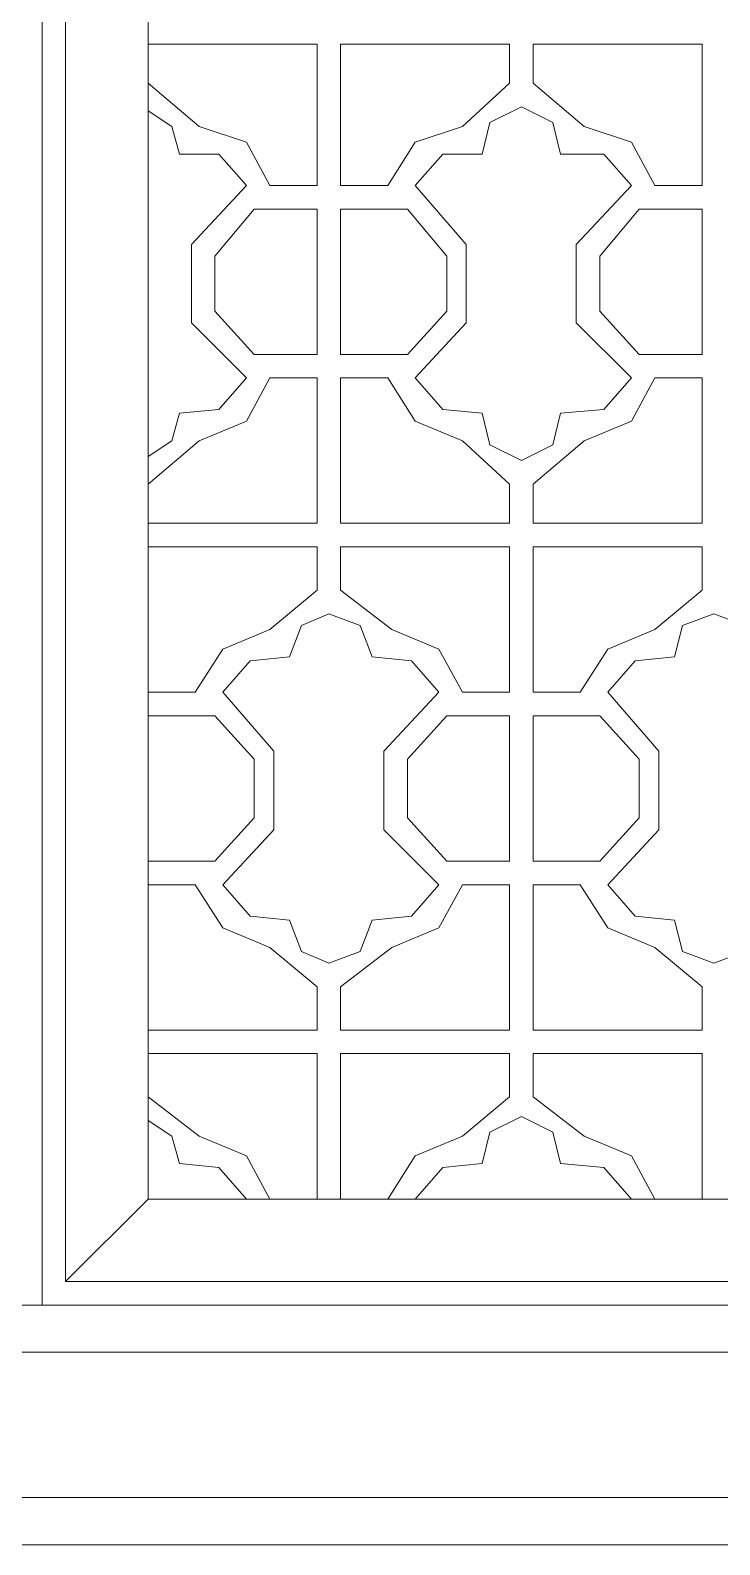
# Model space of a CAD drawing. Header units: centimetres. Extents: x -9.2 to 10.9, y -11.6 to 10.5.
# Drawn here: x 3.8 to 6.86, y -11.57 to -4.84 of the extents above; entities that cross this region are included whole.
import ezdxf

# ---------------------------------------------------------------- set-up
doc = ezdxf.new("R2010")
doc.units = ezdxf.units.CM
doc.header["$MEASUREMENT"] = 0
doc.layers.add('layer 1', color=7, linetype='Continuous')

msp = doc.modelspace()

# ---------------------------------------------------------------- linework, layer by layer
at = {"layer": 'layer 1', "color": 250, "lineweight": 0}
for points, knots in [([(-9.19759, 10.45281), (-9.19759, 10.45281), (10.90362, 10.45281), (10.90362, 10.45281), (10.90362, 10.45281), (10.90362, 10.45281), (10.90362, -11.56967), (10.90362, -11.56967), (10.90362, -11.56967), (10.90362, -11.56967), (-9.19759, -11.56967), (-9.19759, -11.56967), (-9.19759, -11.56967), (-9.19759, -11.56967), (-9.19759, 10.45281), (-9.19759, 10.45281)], [0, 0, 0, 0, 0.25, 0.25, 0.25, 0.25, 0.5, 0.5, 0.5, 0.5, 0.75, 0.75, 0.75, 0.75, 1, 1, 1, 1]), ([(-8.98821, 10.2432), (-8.98821, 10.2432), (10.69401, 10.2432), (10.69401, 10.2432), (10.69401, 10.2432), (10.69401, 10.2432), (10.69401, -11.36006), (10.69401, -11.36006), (10.69401, -11.36006), (10.69401, -11.36006), (-8.98821, -11.36006), (-8.98821, -11.36006), (-8.98821, -11.36006), (-8.98821, -11.36006), (-8.98821, 10.2432), (-8.98821, 10.2432)], [0, 0, 0, 0, 0.25, 0.25, 0.25, 0.25, 0.5, 0.5, 0.5, 0.5, 0.75, 0.75, 0.75, 0.75, 1, 1, 1, 1]), ([(-8.34187, 9.59709), (-8.34187, 9.59709), (10.0479, 9.59709), (10.0479, 9.59709), (10.0479, 9.59709), (10.0479, 9.59709), (10.0479, -10.71372), (10.0479, -10.71372), (10.0479, -10.71372), (10.0479, -10.71372), (-8.34187, -10.71372), (-8.34187, -10.71372), (-8.34187, -10.71372), (-8.34187, -10.71372), (-8.34187, 9.59709), (-8.34187, 9.59709)], [0, 0, 0, 0, 0.25, 0.25, 0.25, 0.25, 0.5, 0.5, 0.5, 0.5, 0.75, 0.75, 0.75, 0.75, 1, 1, 1, 1]), ([(-2.14223, -10.50434), (-2.14223, -10.50434), (-2.14223, 9.38748), (-2.14223, 9.38748), (-2.14223, 9.38748), (-2.14223, 9.38748), (3.84803, 9.38748), (3.84803, 9.38748), (3.84803, 9.38748), (3.84803, 9.38748), (3.84803, -10.50434), (3.84803, -10.50434), (3.84803, -10.50434), (3.84803, -10.50434), (-2.14223, -10.50434), (-2.14223, -10.50434)], [0, 0, 0, 0, 0.25, 0.25, 0.25, 0.25, 0.5, 0.5, 0.5, 0.5, 0.75, 0.75, 0.75, 0.75, 1, 1, 1, 1]), ([(9.83829, -10.50434), (9.83829, -10.50434), (9.83829, 9.38748), (9.83829, 9.38748), (9.83829, 9.38748), (9.83829, 9.38748), (3.84803, 9.38748), (3.84803, 9.38748), (3.84803, 9.38748), (3.84803, 9.38748), (3.84803, -10.50434), (3.84803, -10.50434), (3.84803, -10.50434), (3.84803, -10.50434), (9.83829, -10.50434), (9.83829, -10.50434)], [0, 0, 0, 0, 0.25, 0.25, 0.25, 0.25, 0.5, 0.5, 0.5, 0.5, 0.75, 0.75, 0.75, 0.75, 1, 1, 1, 1]), ([(3.95283, -10.39953), (3.95283, -10.39953), (9.73348, -10.39953), (9.73348, -10.39953), (9.73348, -10.39953), (9.73348, -10.39953), (9.73348, 9.28268), (9.73348, 9.28268), (9.73348, 9.28268), (9.73348, 9.28268), (3.95283, 9.28268), (3.95283, 9.28268), (3.95283, 9.28268), (3.95283, 9.28268), (3.95283, -10.39953), (3.95283, -10.39953)], [0, 0, 0, 0, 0.25, 0.25, 0.25, 0.25, 0.5, 0.5, 0.5, 0.5, 0.75, 0.75, 0.75, 0.75, 1, 1, 1, 1]), ([(9.34927, -1.1435), (9.34927, -1.1435), (9.34927, 7.08222), (9.34927, 7.08222), (9.34927, 7.08222), (9.34927, 7.08222), (4.31954, 7.08222), (4.31954, 7.08222), (4.31954, 7.08222), (4.31954, 7.08222), (4.31954, -1.1435), (4.31954, -1.1435), (4.31954, -1.1435), (4.31954, -1.1435), (4.31954, -10.03283), (4.31954, -10.03283), (4.31954, -10.03283), (4.31954, -10.03283), (9.34927, -10.03283), (9.34927, -10.03283), (9.34927, -10.03283), (9.34927, -10.03283), (9.34927, -1.1435), (9.34927, -1.1435)], [0, 0, 0, 0, 0.1666667, 0.1666667, 0.1666667, 0.1666667, 0.3333333, 0.3333333, 0.3333333, 0.3333333, 0.5, 0.5, 0.5, 0.5, 0.6666667, 0.6666667, 0.6666667, 0.6666667, 0.8333333, 0.8333333, 0.8333333, 0.8333333, 1, 1, 1, 1]), ([(4.31954, -4.89829), (4.31954, -4.89829), (5.07045, -4.89829), (5.07045, -4.89829), (5.07045, -4.89829), (5.07045, -4.89829), (5.07045, -5.5269), (5.07045, -5.5269), (5.07045, -5.5269), (5.07045, -5.5269), (4.86107, -5.5269), (4.86107, -5.5269), (4.86107, -5.5269), (4.86107, -5.5269), (4.75626, -5.33479), (4.75626, -5.33479), (4.75626, -5.33479), (4.75626, -5.33479), (4.54665, -5.265), (4.54665, -5.265), (4.54665, -5.265), (4.54665, -5.265), (4.31954, -5.07289), (4.31954, -5.07289)], [0, 0, 0, 0, 0.1666667, 0.1666667, 0.1666667, 0.1666667, 0.3333333, 0.3333333, 0.3333333, 0.3333333, 0.5, 0.5, 0.5, 0.5, 0.6666667, 0.6666667, 0.6666667, 0.6666667, 0.8333333, 0.8333333, 0.8333333, 0.8333333, 1, 1, 1, 1]), ([(5.97869, -5.1777), (5.97869, -5.1777), (5.83887, -5.24749), (5.83887, -5.24749), (5.83887, -5.24749), (5.83887, -5.24749), (5.80409, -5.38731), (5.80409, -5.38731)], [0, 0, 0, 0, 0.5, 0.5, 0.5, 0.5, 1, 1, 1, 1]), ([(6.15329, -5.38731), (6.15329, -5.38731), (6.11828, -5.24749), (6.11828, -5.24749), (6.11828, -5.24749), (6.11828, -5.24749), (5.97869, -5.1777), (5.97869, -5.1777)], [0, 0, 0, 0, 0.5, 0.5, 0.5, 0.5, 1, 1, 1, 1]), ([(4.75626, -5.5269), (4.75626, -5.5269), (4.63395, -5.38731), (4.63395, -5.38731), (4.63395, -5.38731), (4.63395, -5.38731), (4.45935, -5.38731), (4.45935, -5.38731), (4.45935, -5.38731), (4.45935, -5.38731), (4.42434, -5.265), (4.42434, -5.265), (4.42434, -5.265), (4.42434, -5.265), (4.31954, -5.1952), (4.31954, -5.1952)], [0, 0, 0, 0, 0.25, 0.25, 0.25, 0.25, 0.5, 0.5, 0.5, 0.5, 0.75, 0.75, 0.75, 0.75, 1, 1, 1, 1]), ([(5.71679, -5.265), (5.71679, -5.265), (5.50718, -5.33479), (5.50718, -5.33479), (5.50718, -5.33479), (5.50718, -5.33479), (5.38487, -5.5269), (5.38487, -5.5269)], [0, 0, 0, 0, 0.5, 0.5, 0.5, 0.5, 1, 1, 1, 1]), ([(6.57251, -5.5269), (6.57251, -5.5269), (6.4677, -5.33479), (6.4677, -5.33479), (6.4677, -5.33479), (6.4677, -5.33479), (6.25809, -5.265), (6.25809, -5.265)], [0, 0, 0, 0, 0.5, 0.5, 0.5, 0.5, 1, 1, 1, 1]), ([(5.80409, -5.38731), (5.80409, -5.38731), (5.62949, -5.38731), (5.62949, -5.38731), (5.62949, -5.38731), (5.62949, -5.38731), (5.50718, -5.5269), (5.50718, -5.5269)], [0, 0, 0, 0, 0.5, 0.5, 0.5, 0.5, 1, 1, 1, 1]), ([(6.4677, -5.5269), (6.4677, -5.5269), (6.34539, -5.38731), (6.34539, -5.38731), (6.34539, -5.38731), (6.34539, -5.38731), (6.15329, -5.38731), (6.15329, -5.38731)], [0, 0, 0, 0, 0.5, 0.5, 0.5, 0.5, 1, 1, 1, 1]), ([(4.75626, -5.5269), (4.75626, -5.5269), (4.51164, -5.78902), (4.51164, -5.78902), (4.51164, -5.78902), (4.51164, -5.78902), (4.51164, -6.13822), (4.51164, -6.13822), (4.51164, -6.13822), (4.51164, -6.13822), (4.75626, -6.38261), (4.75626, -6.38261)], [0, 0, 0, 0, 0.3333333, 0.3333333, 0.3333333, 0.3333333, 0.6666667, 0.6666667, 0.6666667, 0.6666667, 1, 1, 1, 1]), ([(5.50718, -6.38261), (5.50718, -6.38261), (5.73407, -6.13822), (5.73407, -6.13822), (5.73407, -6.13822), (5.73407, -6.13822), (5.73407, -5.78902), (5.73407, -5.78902), (5.73407, -5.78902), (5.73407, -5.78902), (5.50718, -5.5269), (5.50718, -5.5269)], [0, 0, 0, 0, 0.3333333, 0.3333333, 0.3333333, 0.3333333, 0.6666667, 0.6666667, 0.6666667, 0.6666667, 1, 1, 1, 1]), ([(6.4677, -5.5269), (6.4677, -5.5269), (6.22308, -5.78902), (6.22308, -5.78902), (6.22308, -5.78902), (6.22308, -5.78902), (6.22308, -6.13822), (6.22308, -6.13822), (6.22308, -6.13822), (6.22308, -6.13822), (6.4677, -6.38261), (6.4677, -6.38261)], [0, 0, 0, 0, 0.3333333, 0.3333333, 0.3333333, 0.3333333, 0.6666667, 0.6666667, 0.6666667, 0.6666667, 1, 1, 1, 1]), ([(4.79105, -5.6317), (4.79105, -5.6317), (4.61645, -5.84131), (4.61645, -5.84131), (4.61645, -5.84131), (4.61645, -5.84131), (4.61645, -6.08571), (4.61645, -6.08571), (4.61645, -6.08571), (4.61645, -6.08571), (4.79105, -6.27781), (4.79105, -6.27781)], [0, 0, 0, 0, 0.3333333, 0.3333333, 0.3333333, 0.3333333, 0.6666667, 0.6666667, 0.6666667, 0.6666667, 1, 1, 1, 1]), ([(5.47217, -6.27781), (5.47217, -6.27781), (5.64677, -6.08571), (5.64677, -6.08571), (5.64677, -6.08571), (5.64677, -6.08571), (5.64677, -5.84131), (5.64677, -5.84131), (5.64677, -5.84131), (5.64677, -5.84131), (5.47217, -5.6317), (5.47217, -5.6317)], [0, 0, 0, 0, 0.3333333, 0.3333333, 0.3333333, 0.3333333, 0.6666667, 0.6666667, 0.6666667, 0.6666667, 1, 1, 1, 1]), ([(6.50249, -5.6317), (6.50249, -5.6317), (6.32789, -5.84131), (6.32789, -5.84131), (6.32789, -5.84131), (6.32789, -5.84131), (6.32789, -6.08571), (6.32789, -6.08571), (6.32789, -6.08571), (6.32789, -6.08571), (6.50249, -6.27781), (6.50249, -6.27781)], [0, 0, 0, 0, 0.3333333, 0.3333333, 0.3333333, 0.3333333, 0.6666667, 0.6666667, 0.6666667, 0.6666667, 1, 1, 1, 1]), ([(4.31954, -6.73204), (4.31954, -6.73204), (4.42434, -6.66224), (4.42434, -6.66224), (4.42434, -6.66224), (4.42434, -6.66224), (4.45935, -6.53993), (4.45935, -6.53993), (4.45935, -6.53993), (4.45935, -6.53993), (4.63395, -6.52243), (4.63395, -6.52243), (4.63395, -6.52243), (4.63395, -6.52243), (4.75626, -6.38261), (4.75626, -6.38261)], [0, 0, 0, 0, 0.25, 0.25, 0.25, 0.25, 0.5, 0.5, 0.5, 0.5, 0.75, 0.75, 0.75, 0.75, 1, 1, 1, 1]), ([(4.31954, -6.85435), (4.31954, -6.85435), (4.54665, -6.66224), (4.54665, -6.66224), (4.54665, -6.66224), (4.54665, -6.66224), (4.75626, -6.57472), (4.75626, -6.57472), (4.75626, -6.57472), (4.75626, -6.57472), (4.86107, -6.38261), (4.86107, -6.38261), (4.86107, -6.38261), (4.86107, -6.38261), (5.07045, -6.38261), (5.07045, -6.38261), (5.07045, -6.38261), (5.07045, -6.38261), (5.07045, -7.02895), (5.07045, -7.02895), (5.07045, -7.02895), (5.07045, -7.02895), (4.31954, -7.02895), (4.31954, -7.02895)], [0, 0, 0, 0, 0.1666667, 0.1666667, 0.1666667, 0.1666667, 0.3333333, 0.3333333, 0.3333333, 0.3333333, 0.5, 0.5, 0.5, 0.5, 0.6666667, 0.6666667, 0.6666667, 0.6666667, 0.8333333, 0.8333333, 0.8333333, 0.8333333, 1, 1, 1, 1]), ([(5.38487, -6.38261), (5.38487, -6.38261), (5.50718, -6.57472), (5.50718, -6.57472), (5.50718, -6.57472), (5.50718, -6.57472), (5.71679, -6.66224), (5.71679, -6.66224)], [0, 0, 0, 0, 0.5, 0.5, 0.5, 0.5, 1, 1, 1, 1]), ([(5.50718, -6.38261), (5.50718, -6.38261), (5.62949, -6.52243), (5.62949, -6.52243), (5.62949, -6.52243), (5.62949, -6.52243), (5.80409, -6.53993), (5.80409, -6.53993)], [0, 0, 0, 0, 0.5, 0.5, 0.5, 0.5, 1, 1, 1, 1]), ([(6.15329, -6.53993), (6.15329, -6.53993), (6.34539, -6.52243), (6.34539, -6.52243), (6.34539, -6.52243), (6.34539, -6.52243), (6.4677, -6.38261), (6.4677, -6.38261)], [0, 0, 0, 0, 0.5, 0.5, 0.5, 0.5, 1, 1, 1, 1]), ([(6.25809, -6.66224), (6.25809, -6.66224), (6.4677, -6.57472), (6.4677, -6.57472), (6.4677, -6.57472), (6.4677, -6.57472), (6.57251, -6.38261), (6.57251, -6.38261)], [0, 0, 0, 0, 0.5, 0.5, 0.5, 0.5, 1, 1, 1, 1]), ([(5.80409, -6.53993), (5.80409, -6.53993), (5.83887, -6.67952), (5.83887, -6.67952), (5.83887, -6.67952), (5.83887, -6.67952), (5.97869, -6.74954), (5.97869, -6.74954)], [0, 0, 0, 0, 0.5, 0.5, 0.5, 0.5, 1, 1, 1, 1]), ([(5.97869, -6.74954), (5.97869, -6.74954), (6.11828, -6.67952), (6.11828, -6.67952), (6.11828, -6.67952), (6.11828, -6.67952), (6.15329, -6.53993), (6.15329, -6.53993)], [0, 0, 0, 0, 0.5, 0.5, 0.5, 0.5, 1, 1, 1, 1]), ([(4.31954, -7.13375), (4.31954, -7.13375), (5.07045, -7.13375), (5.07045, -7.13375), (5.07045, -7.13375), (5.07045, -7.13375), (5.07045, -7.32586), (5.07045, -7.32586), (5.07045, -7.32586), (5.07045, -7.32586), (4.86107, -7.50046), (4.86107, -7.50046), (4.86107, -7.50046), (4.86107, -7.50046), (4.65146, -7.58776), (4.65146, -7.58776), (4.65146, -7.58776), (4.65146, -7.58776), (4.52915, -7.77986), (4.52915, -7.77986), (4.52915, -7.77986), (4.52915, -7.77986), (4.31954, -7.77986), (4.31954, -7.77986)], [0, 0, 0, 0, 0.1666667, 0.1666667, 0.1666667, 0.1666667, 0.3333333, 0.3333333, 0.3333333, 0.3333333, 0.5, 0.5, 0.5, 0.5, 0.6666667, 0.6666667, 0.6666667, 0.6666667, 0.8333333, 0.8333333, 0.8333333, 0.8333333, 1, 1, 1, 1]), ([(5.12297, -7.43066), (5.12297, -7.43066), (5.00066, -7.48295), (5.00066, -7.48295), (5.00066, -7.48295), (5.00066, -7.48295), (4.94837, -7.62277), (4.94837, -7.62277)], [0, 0, 0, 0, 0.5, 0.5, 0.5, 0.5, 1, 1, 1, 1]), ([(5.31507, -7.62277), (5.31507, -7.62277), (5.26256, -7.48295), (5.26256, -7.48295), (5.26256, -7.48295), (5.26256, -7.48295), (5.12297, -7.43066), (5.12297, -7.43066)], [0, 0, 0, 0, 0.5, 0.5, 0.5, 0.5, 1, 1, 1, 1]), ([(6.83441, -7.43066), (6.83441, -7.43066), (6.69459, -7.48295), (6.69459, -7.48295), (6.69459, -7.48295), (6.69459, -7.48295), (6.65981, -7.62277), (6.65981, -7.62277)], [0, 0, 0, 0, 0.5, 0.5, 0.5, 0.5, 1, 1, 1, 1]), ([(7.00901, -7.62277), (7.00901, -7.62277), (6.97422, -7.48295), (6.97422, -7.48295), (6.97422, -7.48295), (6.97422, -7.48295), (6.83441, -7.43066), (6.83441, -7.43066)], [0, 0, 0, 0, 0.5, 0.5, 0.5, 0.5, 1, 1, 1, 1]), ([(5.71679, -7.77986), (5.71679, -7.77986), (5.61198, -7.58776), (5.61198, -7.58776), (5.61198, -7.58776), (5.61198, -7.58776), (5.40237, -7.50046), (5.40237, -7.50046)], [0, 0, 0, 0, 0.5, 0.5, 0.5, 0.5, 1, 1, 1, 1]), ([(6.57251, -7.50046), (6.57251, -7.50046), (6.3629, -7.58776), (6.3629, -7.58776), (6.3629, -7.58776), (6.3629, -7.58776), (6.24059, -7.77986), (6.24059, -7.77986)], [0, 0, 0, 0, 0.5, 0.5, 0.5, 0.5, 1, 1, 1, 1]), ([(4.94837, -7.62277), (4.94837, -7.62277), (4.77354, -7.64005), (4.77354, -7.64005), (4.77354, -7.64005), (4.77354, -7.64005), (4.65146, -7.77986), (4.65146, -7.77986)], [0, 0, 0, 0, 0.5, 0.5, 0.5, 0.5, 1, 1, 1, 1]), ([(5.61198, -7.77986), (5.61198, -7.77986), (5.48967, -7.64005), (5.48967, -7.64005), (5.48967, -7.64005), (5.48967, -7.64005), (5.31507, -7.62277), (5.31507, -7.62277)], [0, 0, 0, 0, 0.5, 0.5, 0.5, 0.5, 1, 1, 1, 1]), ([(6.65981, -7.62277), (6.65981, -7.62277), (6.48521, -7.64005), (6.48521, -7.64005), (6.48521, -7.64005), (6.48521, -7.64005), (6.3629, -7.77986), (6.3629, -7.77986)], [0, 0, 0, 0, 0.5, 0.5, 0.5, 0.5, 1, 1, 1, 1]), ([(4.65146, -8.63558), (4.65146, -8.63558), (4.87835, -8.39119), (4.87835, -8.39119), (4.87835, -8.39119), (4.87835, -8.39119), (4.87835, -8.04176), (4.87835, -8.04176), (4.87835, -8.04176), (4.87835, -8.04176), (4.65146, -7.77986), (4.65146, -7.77986)], [0, 0, 0, 0, 0.3333333, 0.3333333, 0.3333333, 0.3333333, 0.6666667, 0.6666667, 0.6666667, 0.6666667, 1, 1, 1, 1]), ([(5.61198, -7.77986), (5.61198, -7.77986), (5.36736, -8.04176), (5.36736, -8.04176), (5.36736, -8.04176), (5.36736, -8.04176), (5.36736, -8.39119), (5.36736, -8.39119), (5.36736, -8.39119), (5.36736, -8.39119), (5.61198, -8.63558), (5.61198, -8.63558)], [0, 0, 0, 0, 0.3333333, 0.3333333, 0.3333333, 0.3333333, 0.6666667, 0.6666667, 0.6666667, 0.6666667, 1, 1, 1, 1]), ([(6.3629, -8.63558), (6.3629, -8.63558), (6.59001, -8.39119), (6.59001, -8.39119), (6.59001, -8.39119), (6.59001, -8.39119), (6.59001, -8.04176), (6.59001, -8.04176), (6.59001, -8.04176), (6.59001, -8.04176), (6.3629, -7.77986), (6.3629, -7.77986)], [0, 0, 0, 0, 0.3333333, 0.3333333, 0.3333333, 0.3333333, 0.6666667, 0.6666667, 0.6666667, 0.6666667, 1, 1, 1, 1]), ([(4.61645, -8.53078), (4.61645, -8.53078), (4.79105, -8.33867), (4.79105, -8.33867), (4.79105, -8.33867), (4.79105, -8.33867), (4.79105, -8.07677), (4.79105, -8.07677), (4.79105, -8.07677), (4.79105, -8.07677), (4.61645, -7.88467), (4.61645, -7.88467)], [0, 0, 0, 0, 0.3333333, 0.3333333, 0.3333333, 0.3333333, 0.6666667, 0.6666667, 0.6666667, 0.6666667, 1, 1, 1, 1]), ([(5.64677, -7.88467), (5.64677, -7.88467), (5.47217, -8.07677), (5.47217, -8.07677), (5.47217, -8.07677), (5.47217, -8.07677), (5.47217, -8.33867), (5.47217, -8.33867), (5.47217, -8.33867), (5.47217, -8.33867), (5.64677, -8.53078), (5.64677, -8.53078)], [0, 0, 0, 0, 0.3333333, 0.3333333, 0.3333333, 0.3333333, 0.6666667, 0.6666667, 0.6666667, 0.6666667, 1, 1, 1, 1]), ([(6.32789, -8.53078), (6.32789, -8.53078), (6.50249, -8.33867), (6.50249, -8.33867), (6.50249, -8.33867), (6.50249, -8.33867), (6.50249, -8.07677), (6.50249, -8.07677), (6.50249, -8.07677), (6.50249, -8.07677), (6.32789, -7.88467), (6.32789, -7.88467)], [0, 0, 0, 0, 0.3333333, 0.3333333, 0.3333333, 0.3333333, 0.6666667, 0.6666667, 0.6666667, 0.6666667, 1, 1, 1, 1]), ([(4.52915, -8.63558), (4.52915, -8.63558), (4.65146, -8.82769), (4.65146, -8.82769), (4.65146, -8.82769), (4.65146, -8.82769), (4.86107, -8.91499), (4.86107, -8.91499)], [0, 0, 0, 0, 0.5, 0.5, 0.5, 0.5, 1, 1, 1, 1]), ([(4.65146, -8.63558), (4.65146, -8.63558), (4.77354, -8.7754), (4.77354, -8.7754), (4.77354, -8.7754), (4.77354, -8.7754), (4.94837, -8.79268), (4.94837, -8.79268)], [0, 0, 0, 0, 0.5, 0.5, 0.5, 0.5, 1, 1, 1, 1]), ([(5.31507, -8.79268), (5.31507, -8.79268), (5.48967, -8.7754), (5.48967, -8.7754), (5.48967, -8.7754), (5.48967, -8.7754), (5.61198, -8.63558), (5.61198, -8.63558)], [0, 0, 0, 0, 0.5, 0.5, 0.5, 0.5, 1, 1, 1, 1]), ([(5.40237, -8.91499), (5.40237, -8.91499), (5.61198, -8.82769), (5.61198, -8.82769), (5.61198, -8.82769), (5.61198, -8.82769), (5.71679, -8.63558), (5.71679, -8.63558)], [0, 0, 0, 0, 0.5, 0.5, 0.5, 0.5, 1, 1, 1, 1]), ([(6.24059, -8.63558), (6.24059, -8.63558), (6.3629, -8.82769), (6.3629, -8.82769), (6.3629, -8.82769), (6.3629, -8.82769), (6.57251, -8.91499), (6.57251, -8.91499)], [0, 0, 0, 0, 0.5, 0.5, 0.5, 0.5, 1, 1, 1, 1]), ([(6.3629, -8.63558), (6.3629, -8.63558), (6.48521, -8.7754), (6.48521, -8.7754), (6.48521, -8.7754), (6.48521, -8.7754), (6.65981, -8.79268), (6.65981, -8.79268)], [0, 0, 0, 0, 0.5, 0.5, 0.5, 0.5, 1, 1, 1, 1]), ([(4.94837, -8.79268), (4.94837, -8.79268), (5.00066, -8.93249), (5.00066, -8.93249), (5.00066, -8.93249), (5.00066, -8.93249), (5.12297, -8.98478), (5.12297, -8.98478)], [0, 0, 0, 0, 0.5, 0.5, 0.5, 0.5, 1, 1, 1, 1]), ([(5.12297, -8.98478), (5.12297, -8.98478), (5.26256, -8.93249), (5.26256, -8.93249), (5.26256, -8.93249), (5.26256, -8.93249), (5.31507, -8.79268), (5.31507, -8.79268)], [0, 0, 0, 0, 0.5, 0.5, 0.5, 0.5, 1, 1, 1, 1]), ([(6.65981, -8.79268), (6.65981, -8.79268), (6.69459, -8.93249), (6.69459, -8.93249), (6.69459, -8.93249), (6.69459, -8.93249), (6.83441, -8.98478), (6.83441, -8.98478)], [0, 0, 0, 0, 0.5, 0.5, 0.5, 0.5, 1, 1, 1, 1]), ([(6.83441, -8.98478), (6.83441, -8.98478), (6.97422, -8.93249), (6.97422, -8.93249), (6.97422, -8.93249), (6.97422, -8.93249), (7.00901, -8.79268), (7.00901, -8.79268)], [0, 0, 0, 0, 0.5, 0.5, 0.5, 0.5, 1, 1, 1, 1]), ([(4.86107, -10.03283), (4.86107, -10.03283), (5.07045, -10.03283), (5.07045, -10.03283), (5.07045, -10.03283), (5.07045, -10.03283), (5.07045, -9.3865), (5.07045, -9.3865), (5.07045, -9.3865), (5.07045, -9.3865), (4.31954, -9.3865), (4.31954, -9.3865)], [0, 0, 0, 0, 0.3333333, 0.3333333, 0.3333333, 0.3333333, 0.6666667, 0.6666667, 0.6666667, 0.6666667, 1, 1, 1, 1]), ([(4.45935, -9.87551), (4.45935, -9.87551), (4.42434, -9.7532), (4.42434, -9.7532), (4.42434, -9.7532), (4.42434, -9.7532), (4.31954, -9.68341), (4.31954, -9.68341)], [0, 0, 0, 0, 0.5, 0.5, 0.5, 0.5, 1, 1, 1, 1]), ([(5.97869, -9.6659), (5.97869, -9.6659), (5.83887, -9.73592), (5.83887, -9.73592), (5.83887, -9.73592), (5.83887, -9.73592), (5.80409, -9.87551), (5.80409, -9.87551)], [0, 0, 0, 0, 0.5, 0.5, 0.5, 0.5, 1, 1, 1, 1]), ([(6.15329, -9.87551), (6.15329, -9.87551), (6.11828, -9.73592), (6.11828, -9.73592), (6.11828, -9.73592), (6.11828, -9.73592), (5.97869, -9.6659), (5.97869, -9.6659)], [0, 0, 0, 0, 0.5, 0.5, 0.5, 0.5, 1, 1, 1, 1]), ([(4.86107, -10.03283), (4.86107, -10.03283), (4.75626, -9.84073), (4.75626, -9.84073), (4.75626, -9.84073), (4.75626, -9.84073), (4.54665, -9.7532), (4.54665, -9.7532)], [0, 0, 0, 0, 0.5, 0.5, 0.5, 0.5, 1, 1, 1, 1]), ([(5.71679, -9.7532), (5.71679, -9.7532), (5.50718, -9.84073), (5.50718, -9.84073), (5.50718, -9.84073), (5.50718, -9.84073), (5.38487, -10.03283), (5.38487, -10.03283)], [0, 0, 0, 0, 0.5, 0.5, 0.5, 0.5, 1, 1, 1, 1]), ([(6.57251, -10.03283), (6.57251, -10.03283), (6.4677, -9.84073), (6.4677, -9.84073), (6.4677, -9.84073), (6.4677, -9.84073), (6.25809, -9.7532), (6.25809, -9.7532)], [0, 0, 0, 0, 0.5, 0.5, 0.5, 0.5, 1, 1, 1, 1]), ([(4.75626, -10.03283), (4.75626, -10.03283), (4.63395, -9.89302), (4.63395, -9.89302), (4.63395, -9.89302), (4.63395, -9.89302), (4.45935, -9.87551), (4.45935, -9.87551)], [0, 0, 0, 0, 0.5, 0.5, 0.5, 0.5, 1, 1, 1, 1]), ([(5.80409, -9.87551), (5.80409, -9.87551), (5.62949, -9.89302), (5.62949, -9.89302), (5.62949, -9.89302), (5.62949, -9.89302), (5.50718, -10.03283), (5.50718, -10.03283)], [0, 0, 0, 0, 0.5, 0.5, 0.5, 0.5, 1, 1, 1, 1]), ([(6.4677, -10.03283), (6.4677, -10.03283), (6.34539, -9.89302), (6.34539, -9.89302), (6.34539, -9.89302), (6.34539, -9.89302), (6.15329, -9.87551), (6.15329, -9.87551)], [0, 0, 0, 0, 0.5, 0.5, 0.5, 0.5, 1, 1, 1, 1])]:
    msp.add_open_spline(points, degree=3, knots=knots, dxfattribs=at)
for points in [[(5.17526, -5.5269), (5.17526, -5.5269), (5.17526, -4.89829), (5.17526, -4.89829)], [(5.17526, -4.89829), (5.17526, -4.89829), (5.92617, -4.89829), (5.92617, -4.89829)], [(5.92617, -4.89829), (5.92617, -4.89829), (5.92617, -5.07289), (5.92617, -5.07289)], [(6.03098, -5.07289), (6.03098, -5.07289), (6.03098, -4.89829), (6.03098, -4.89829)], [(6.03098, -4.89829), (6.03098, -4.89829), (6.78211, -4.89829), (6.78211, -4.89829)], [(6.78211, -4.89829), (6.78211, -4.89829), (6.78211, -5.5269), (6.78211, -5.5269)], [(5.92617, -5.07289), (5.92617, -5.07289), (5.71679, -5.265), (5.71679, -5.265)], [(6.25809, -5.265), (6.25809, -5.265), (6.03098, -5.07289), (6.03098, -5.07289)], [(5.38487, -5.5269), (5.38487, -5.5269), (5.17526, -5.5269), (5.17526, -5.5269)], [(6.78211, -5.5269), (6.78211, -5.5269), (6.57251, -5.5269), (6.57251, -5.5269)], [(4.79105, -5.6317), (4.79105, -5.6317), (5.07045, -5.6317), (5.07045, -5.6317)], [(5.07045, -5.6317), (5.07045, -5.6317), (5.07045, -6.27781), (5.07045, -6.27781)], [(5.17526, -6.27781), (5.17526, -6.27781), (5.17526, -5.6317), (5.17526, -5.6317)], [(5.17526, -5.6317), (5.17526, -5.6317), (5.47217, -5.6317), (5.47217, -5.6317)], [(6.78211, -5.6317), (6.78211, -5.6317), (6.50249, -5.6317), (6.50249, -5.6317)], [(6.78211, -6.27781), (6.78211, -6.27781), (6.78211, -5.6317), (6.78211, -5.6317)], [(5.07045, -6.27781), (5.07045, -6.27781), (4.79105, -6.27781), (4.79105, -6.27781)], [(5.47217, -6.27781), (5.47217, -6.27781), (5.17526, -6.27781), (5.17526, -6.27781)], [(6.50249, -6.27781), (6.50249, -6.27781), (6.78211, -6.27781), (6.78211, -6.27781)], [(5.38487, -6.38261), (5.38487, -6.38261), (5.17526, -6.38261), (5.17526, -6.38261)], [(5.17526, -6.38261), (5.17526, -6.38261), (5.17526, -7.02895), (5.17526, -7.02895)], [(6.57251, -6.38261), (6.57251, -6.38261), (6.78211, -6.38261), (6.78211, -6.38261)], [(6.78211, -6.38261), (6.78211, -6.38261), (6.78211, -7.02895), (6.78211, -7.02895)], [(5.71679, -6.66224), (5.71679, -6.66224), (5.92617, -6.85435), (5.92617, -6.85435)], [(6.03098, -6.85435), (6.03098, -6.85435), (6.25809, -6.66224), (6.25809, -6.66224)], [(5.92617, -7.02895), (5.92617, -7.02895), (5.92617, -6.85435), (5.92617, -6.85435)], [(6.03098, -7.02895), (6.03098, -7.02895), (6.03098, -6.85435), (6.03098, -6.85435)], [(5.17526, -7.02895), (5.17526, -7.02895), (5.92617, -7.02895), (5.92617, -7.02895)], [(6.78211, -7.02895), (6.78211, -7.02895), (6.03098, -7.02895), (6.03098, -7.02895)], [(5.17526, -7.32586), (5.17526, -7.32586), (5.17526, -7.13375), (5.17526, -7.13375)], [(5.17526, -7.13375), (5.17526, -7.13375), (5.92617, -7.13375), (5.92617, -7.13375)], [(5.92617, -7.13375), (5.92617, -7.13375), (5.92617, -7.77986), (5.92617, -7.77986)], [(6.03098, -7.77986), (6.03098, -7.77986), (6.03098, -7.13375), (6.03098, -7.13375)], [(6.03098, -7.13375), (6.03098, -7.13375), (6.78211, -7.13375), (6.78211, -7.13375)], [(6.78211, -7.13375), (6.78211, -7.13375), (6.78211, -7.32586), (6.78211, -7.32586)], [(5.40237, -7.50046), (5.40237, -7.50046), (5.17526, -7.32586), (5.17526, -7.32586)], [(6.78211, -7.32586), (6.78211, -7.32586), (6.57251, -7.50046), (6.57251, -7.50046)], [(5.92617, -7.77986), (5.92617, -7.77986), (5.71679, -7.77986), (5.71679, -7.77986)], [(6.24059, -7.77986), (6.24059, -7.77986), (6.03098, -7.77986), (6.03098, -7.77986)], [(4.31954, -7.88467), (4.31954, -7.88467), (4.61645, -7.88467), (4.61645, -7.88467)], [(5.92617, -7.88467), (5.92617, -7.88467), (5.64677, -7.88467), (5.64677, -7.88467)], [(5.92617, -8.53078), (5.92617, -8.53078), (5.92617, -7.88467), (5.92617, -7.88467)], [(6.03098, -8.53078), (6.03098, -8.53078), (6.03098, -7.88467), (6.03098, -7.88467)], [(6.03098, -7.88467), (6.03098, -7.88467), (6.32789, -7.88467), (6.32789, -7.88467)], [(4.61645, -8.53078), (4.61645, -8.53078), (4.31954, -8.53078), (4.31954, -8.53078)], [(5.64677, -8.53078), (5.64677, -8.53078), (5.92617, -8.53078), (5.92617, -8.53078)], [(6.32789, -8.53078), (6.32789, -8.53078), (6.03098, -8.53078), (6.03098, -8.53078)], [(4.52915, -8.63558), (4.52915, -8.63558), (4.31954, -8.63558), (4.31954, -8.63558)], [(4.31954, -8.63558), (4.31954, -8.63558), (4.31954, -9.28169), (4.31954, -9.28169)], [(5.71679, -8.63558), (5.71679, -8.63558), (5.92617, -8.63558), (5.92617, -8.63558)], [(5.92617, -8.63558), (5.92617, -8.63558), (5.92617, -9.28169), (5.92617, -9.28169)], [(6.24059, -8.63558), (6.24059, -8.63558), (6.03098, -8.63558), (6.03098, -8.63558)], [(6.03098, -8.63558), (6.03098, -8.63558), (6.03098, -9.28169), (6.03098, -9.28169)], [(4.86107, -8.91499), (4.86107, -8.91499), (5.07045, -9.08959), (5.07045, -9.08959)], [(5.17526, -9.08959), (5.17526, -9.08959), (5.40237, -8.91499), (5.40237, -8.91499)], [(6.57251, -8.91499), (6.57251, -8.91499), (6.78211, -9.08959), (6.78211, -9.08959)], [(5.07045, -9.28169), (5.07045, -9.28169), (5.07045, -9.08959), (5.07045, -9.08959)], [(5.17526, -9.28169), (5.17526, -9.28169), (5.17526, -9.08959), (5.17526, -9.08959)], [(6.78211, -9.28169), (6.78211, -9.28169), (6.78211, -9.08959), (6.78211, -9.08959)], [(4.31954, -9.28169), (4.31954, -9.28169), (5.07045, -9.28169), (5.07045, -9.28169)], [(5.92617, -9.28169), (5.92617, -9.28169), (5.17526, -9.28169), (5.17526, -9.28169)], [(6.03098, -9.28169), (6.03098, -9.28169), (6.78211, -9.28169), (6.78211, -9.28169)], [(5.17526, -10.03283), (5.17526, -10.03283), (5.17526, -9.3865), (5.17526, -9.3865)], [(5.17526, -9.3865), (5.17526, -9.3865), (5.92617, -9.3865), (5.92617, -9.3865)], [(5.92617, -9.3865), (5.92617, -9.3865), (5.92617, -9.5786), (5.92617, -9.5786)], [(6.78211, -9.3865), (6.78211, -9.3865), (6.03098, -9.3865), (6.03098, -9.3865)], [(6.03098, -9.3865), (6.03098, -9.3865), (6.03098, -9.5786), (6.03098, -9.5786)], [(6.78211, -10.03283), (6.78211, -10.03283), (6.78211, -9.3865), (6.78211, -9.3865)], [(4.54665, -9.7532), (4.54665, -9.7532), (4.31954, -9.5786), (4.31954, -9.5786)], [(5.92617, -9.5786), (5.92617, -9.5786), (5.71679, -9.7532), (5.71679, -9.7532)], [(6.25809, -9.7532), (6.25809, -9.7532), (6.03098, -9.5786), (6.03098, -9.5786)], [(4.31954, -10.03283), (4.31954, -10.03283), (3.95283, -10.39953), (3.95283, -10.39953)], [(5.38487, -10.03283), (5.38487, -10.03283), (5.17526, -10.03283), (5.17526, -10.03283)], [(6.57251, -10.03283), (6.57251, -10.03283), (6.78211, -10.03283), (6.78211, -10.03283)]]:
    msp.add_open_spline(points, degree=3, dxfattribs=at)

doc.saveas('drawing.dxf')
